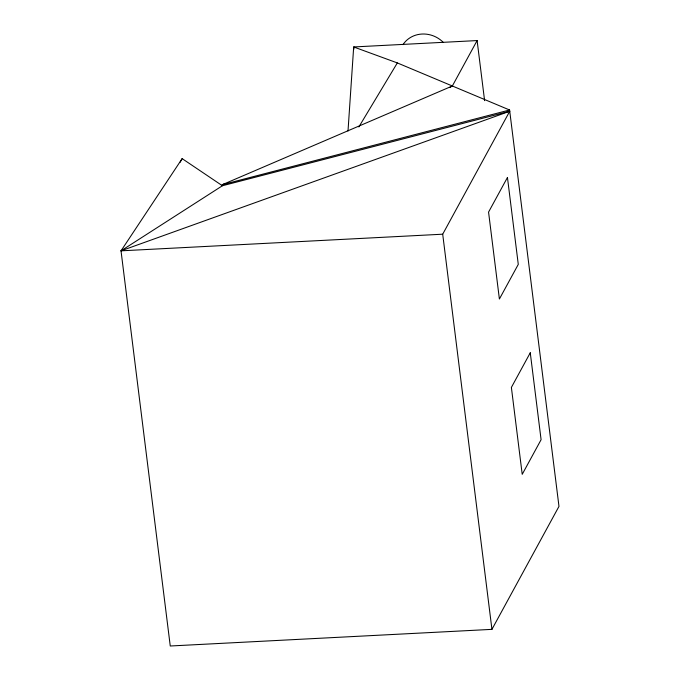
<?xml version="1.0" encoding="UTF-8"?>
<svg xmlns="http://www.w3.org/2000/svg" width="680" height="680" viewBox="0 0 680 680"><rect width="100%" height="100%" fill="white"/><g stroke="black" fill="none" stroke-linecap="round" stroke-linejoin="round"><path stroke-width="1.02" d="M348.007 131.019L353.685 46.954L477.113 40.57L484.602 100.666M180.141 162.299L182.146 158.627L222.411 185.75L509.745 111.24L442.706 234.2L491.938 629.357L170.255 646L121.023 250.835L182.146 158.627M449.599 87.584L452.344 85.995L477.113 40.57M491.938 629.357L558.977 506.396L509.592 109.998L397.332 62.925L353.685 46.954L353.949 49.062M358.861 126.947L397.332 62.925M442.706 234.2L121.023 250.835L222.411 185.75L222.283 184.705L452.344 85.995M121.023 250.835L509.745 111.24M226.329 183.472L222.283 184.705L509.592 109.998M402.993 44.642A26.205 24.225 28.6 0 1 443.377 42.483M507.45 177.471L488.563 212.1L499.392 299.03L518.279 264.392L507.45 177.471M530.264 352.784L511.385 387.413L522.215 474.342L541.093 439.705L530.264 352.784"/></g></svg>
